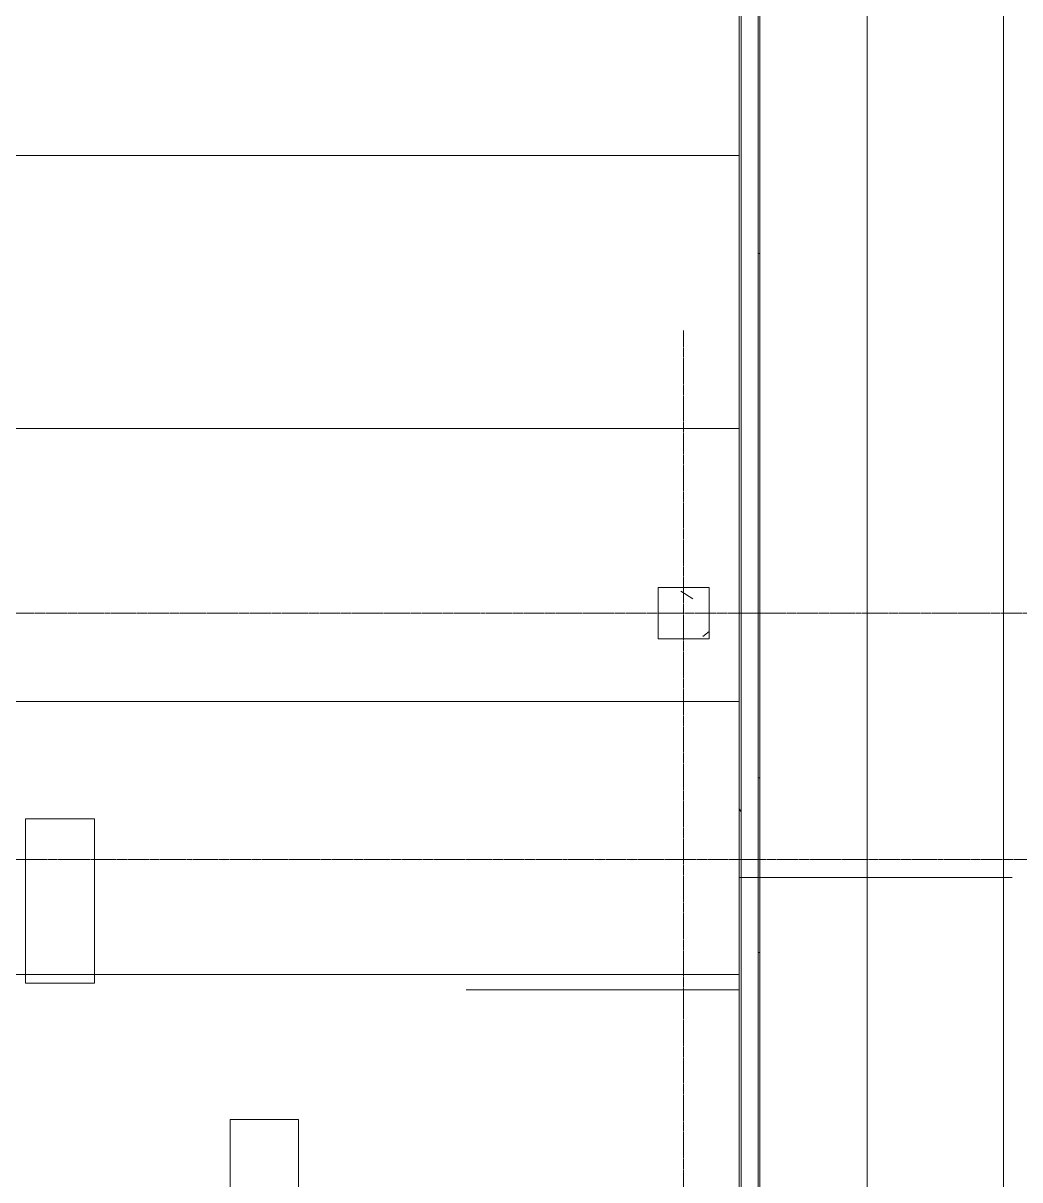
# Model space of a CAD drawing. Header units: inches. Extents: x 3268 to 7018, y 976 to 6708.
# Drawn here: x 4935.2 to 5285.8, y 2039.9 to 2446.6 of the extents above; entities that cross this region are included whole.
import ezdxf

# ---------------------------------------------------------------- set-up
doc = ezdxf.new("R2010")
doc.units = ezdxf.units.IN
doc.header["$MEASUREMENT"] = 0
doc.linetypes.add('Grid Line 1_2_', pattern=[0.875, 0.5, -0.125, 0.125, -0.125])
for name, color, linetype, lineweight in [('A-ANNO-NOTE', 131, 'Continuous', 20), ('A-DETL-GENF', 92, 'Continuous', 9), ('A-WALL', 113, 'Continuous', 9), ('A-WALL-PATT', 111, 'Continuous', 15), ('I-WALL', 2, 'Continuous', 9), ('L-PVMT-HATCH BOUND NPLOT', 45, 'Continuous', 15), ('S-COLS', 52, 'Continuous', 9), ('S-GRID', 1, 'Continuous', 9), ('site_dwg', 8, 'Continuous', 9)]:
    doc.layers.add(name, color=color, linetype=linetype, lineweight=lineweight)
pattern_1 = [(0, (0, 0), (122.88, 30.72), [5.069, -87.091, 5.069, -87.091, -491.52]), (0, (0, 0), (122.88, 30.72), [-184.32, 5.069, -179.251, 5.069, -87.091, -215.04]), (0, (0, 0), (122.88, 30.72), [-460.8, 5.069, -56.371, 5.069, -148.531]), (120, (46.08, 15.36), (-88.0443, 91.0572), [5.069, -87.091, 5.069, -87.091, -491.52]), (120, (46.08, 15.36), (-88.0443, 91.0572), [-184.32, 5.069, -179.251, 5.069, -87.091, -215.04]), (120, (46.08, 15.36), (-88.0443, 91.0572), [-460.8, 5.069, -56.371, 5.069, -148.531]), (240, (61.44, 76.8), (-34.8357, -121.7772), [5.069, -87.091, 5.069, -87.091, -491.52]), (240, (61.44, 76.8), (-34.8357, -121.7772), [-184.32, 5.069, -179.251, 5.069, -87.091, -215.04]), (240, (61.44, 76.8), (-34.8357, -121.7772), [-460.8, 5.069, -56.371, 5.069, -148.531])]

# ---------------------------------------------------------------- blocks, each defined once
blk = doc.blocks.new('WSP_5 Points - Structure_2022_rvt-1-Overall Retail Plan Opt 2')
at = {"layer": 'S-COLS'}
h = blk.add_hatch(dxfattribs=at)
h.set_pattern_fill('FP_8', color=256, style=0, pattern_type=2)
h.set_pattern_definition([(50, (0, 0), (110.1714, -9.6389), [11.52, -126.72]), (355, (0, 0), (-21.3124, 115.5371), [9.216, -101.376]), (100.451, (9.18, -0.8), (88.86, 105.8975), [9.79, -107.695]), (46.184, (0, 30.72), (163.9282, -25.425), [17.28, -190.08]), (96.636, (13.66, 28.6), (143.563, 149.6257), [14.686, -161.543]), (351.184, (0, 30.72), (143.5647, 149.6237), [13.824, -152.064]), (21, (15.36, 23.04), (91.6851, -61.8426), [11.52, -126.72]), (326, (15.36, 23.04), (37.3733, 111.3835), [9.216, -101.376]), (71.451, (23, 17.89), (129.0588, 49.54), [9.79, -107.695]), (37.5, (0, 0), (1.8676, 51.13223), [5.069, -95.078, 5.069, -97.843, -101.76]), (37.5, (0, 0), (1.8676, 51.13223), [-203.059, 5.069, -96.691]), (7.5, (0, 0), (40.4072, 60.5815), [5.069, -53.606, 5.069, -92.774, -38.784]), (7.5, (0, 0), (40.4072, 60.5815), [-156.518, 5.069, -33.715]), (327.5, (-34.253, 0), (81.99473, -3.46427), [5.069, -33.331, 5.069, -114.739, -158.976]), (327.5, (-34.253, 0), (81.99473, -3.46427), [-158.208, 5.069, -153.907]), (317.5, (-49.61, 0), (89.577, 15.37635), [5.069, -44.851, 5.069, -74.496, -112.896]), (317.5, (-49.61, 0), (89.577, 15.37635), [-129.485, 5.069, -107.827])])
h.paths.add_polyline_path([(5158.5, 2230.15), (5176.5, 2230.15), (5176.5, 2248.15), (5158.5, 2248.15)])
at = {"layer": 'S-COLS', "color": 250, "lineweight": 13}
for p, q in [((5176.5, 2248.15), (5158.5, 2248.15)), ((5158.5, 2248.15), (5158.5, 2230.15)), ((5176.5, 2230.15), (5176.5, 2248.15)), ((5158.5, 2230.15), (5176.5, 2230.15))]:
    blk.add_line(p, q, dxfattribs=at)
blk = doc.blocks.new('site_dwg-12440225-Overall Retail Plan Opt 2')
at = {"layer": 'L-PVMT-HATCH BOUND NPLOT', "color": 61, "flags": 128}
for points in [[(24339672.1, 9814793.96), (24339675.93, 9814851.54), (24339700.09, 9814849.93), (24339696.26, 9814792.35)], [(24339737.56, 9814693.39), (24339740.75, 9814741.29), (24339764.7, 9814739.69), (24339761.51, 9814691.8)]]:
    blk.add_lwpolyline(points, close=True, dxfattribs=at)
blk = doc.blocks.new('EOS-Transition - 2 - Drop - Left-10808360-Overall Retail Plan Opt 2')
at = {"layer": 'A-ANNO-NOTE'}
for p, q in [((0, 0), (0, -0.1029)), ((0.25, 0), (0, 0)), ((0, -0.1029), (-0.25, -0.1029))]:
    blk.add_line(p, q, dxfattribs=at)

msp = doc.modelspace()

# ---------------------------------------------------------------- block references
at = {"lineweight": 5}
msp.add_blockref('WSP_5 Points - Structure_2022_rvt-1-Overall Retail Plan Opt 2', (0, 0), dxfattribs=at)

# ---------------------------------------------------------------- next in the draw order: hatches: boundary and pattern name
at = {"layer": 'A-DETL-GENF'}
h = msp.add_hatch(dxfattribs=at)
h.set_pattern_fill('FP_276', style=0, pattern_type=2)
h.set_pattern_definition([(0, (0, 0), (0, 96), [])])
h.paths.add_polyline_path([(5147.75, 1938.77), (5178.81, 1938.77), (5178.81, 1970.52), (5187.06, 1970.52), (5187.06, 2772.27), (4997.88, 2772.27), (4997.88, 2736.27), (4929.5, 2736.27), (4929.5, 2149.49), (4912.38, 2149.49), (4912.38, 1987.84), (5147.75, 1987.84), (5147.75, 1953.08)])
h = msp.add_hatch(dxfattribs=at)
h.set_pattern_fill('FP_275', style=0, pattern_type=2)
h.set_pattern_definition([(90, (0, 0), (-48, 3e-15), [])])
h.paths.add_polyline_path([(5718.25, 1938.52), (5754.75, 1938.52), (5754.75, 1970.52), (6005.13, 1970.52), (6005.13, 2222.4), (6036.88, 2222.4), (6036.88, 2255.9), (6005.13, 2255.9), (6005.13, 2507.9), (5194.31, 2507.9), (5194.31, 1970.52), (5430.25, 1970.52), (5430.25, 1938.77), (5466.75, 1938.77), (5466.75, 1970.52), (5718.25, 1970.52), (5718.25, 1953.08)])
at = {"layer": 'A-WALL-PATT', "lineweight": 9}
h = msp.add_hatch(dxfattribs=at)
h.set_pattern_fill('FP_1', color=256, style=0, pattern_type=2)
h.set_pattern_definition(pattern_1)
h.paths.add_polyline_path([(5194.31, 1975.71), (5194.31, 2508.52), (5193.69, 2508.52), (5193.69, 1975.71)])
h.paths.add_polyline_path([(5193.69, 2514.52), (5194.31, 2514.52), (5194.31, 2778.9), (5193.69, 2778.9), (5193.69, 2647.81)])
h = msp.add_hatch(dxfattribs=at)
h.set_pattern_fill('FP_1', color=256, style=0, pattern_type=2)
h.set_pattern_definition(pattern_1)
h.paths.add_polyline_path([(5187.06, 1975.71), (5187.69, 1975.71), (5187.69, 2772.27), (5187.06, 2772.27), (5187.06, 1987.84)])

# ---------------------------------------------------------------- next in the draw order: linework, layer by layer
at = {"layer": 'A-WALL'}
for p, q in [((5187.69, 2772.9), (5187.69, 1975.71)), ((5193.69, 2508.52), (5193.69, 1975.71))]:
    msp.add_line(p, q, dxfattribs=at)
at = {"layer": 'I-WALL', "lineweight": 15}
for p, q in [((5187.06, 2772.27), (5187.06, 1975.71)), ((5194.31, 1975.71), (5194.31, 2507.9))]:
    msp.add_line(p, q, dxfattribs=at)
at = {"layer": 'S-GRID', "linetype": 'Grid Line 1_2_'}
for p, q in [((5167.5, 2338.45), (5167.5, 1191.87)), ((6493.24, 2239.15), (3735.34, 2239.15)), ((6788.08, 2152.49), (3651.42, 2152.49))]:
    msp.add_line(p, q, dxfattribs=at)

# ---------------------------------------------------------------- next in the draw order: block references
at = {"layer": 'A-ANNO-NOTE', "xscale": 384, "yscale": 384, "zscale": 384}
msp.add_blockref('EOS-Transition - 2 - Drop - Left-10808360-Overall Retail Plan Opt 2', (5187.06, 2146.21), dxfattribs=at)
at = {"layer": 'site_dwg', "color": 53, "lineweight": 15, "rotation": 3.810000000000009}
msp.add_blockref('site_dwg-12440225-Overall Retail Plan Opt 2', (-23628768.69, -11408316.78), dxfattribs=at)

doc.saveas('drawing.dxf')
